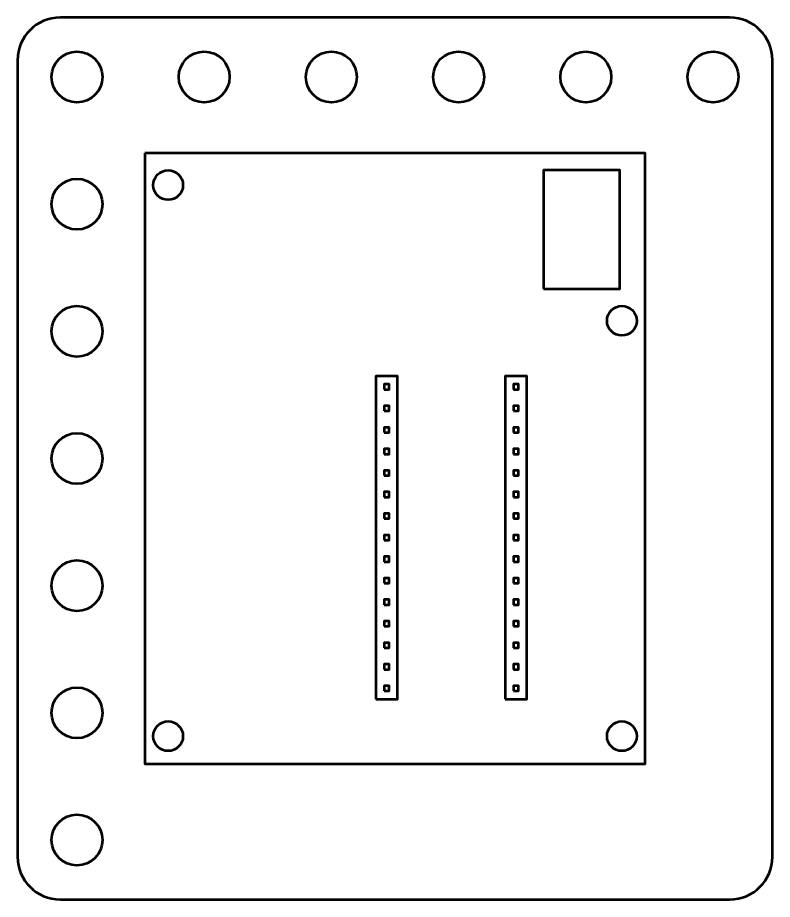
# Model space of a CAD drawing. Header units: centimetres. Extents: x -55 to 43, y -73 to 74.
# Drawn here: x -4.45 to 4.45, y -38.2 to -27.8 of the extents above; entities that cross this region are included whole.
import ezdxf

# ---------------------------------------------------------------- set-up
doc = ezdxf.new("R2010")
doc.units = ezdxf.units.CM
doc.header["$MEASUREMENT"] = 0
doc.layers.add('Layer 1', color=7, linetype='Continuous')

msp = doc.modelspace()

# ---------------------------------------------------------------- linework, layer by layer
at = {"layer": 'Layer 1', "lineweight": 53}
for points in [[(1.75, -31), (2.65, -31), (2.65, -29.6), (1.75, -29.6), (1.75, -31)], [(-0.225, -35.83801), (0.029, -35.83801), (0.029, -32.02801), (-0.225, -32.02801), (-0.225, -35.83801)], [(1.299, -35.83801), (1.553, -35.83801), (1.553, -32.02801), (1.299, -32.02801), (1.299, -35.83801)], [(-0.128, -32.185), (-0.068, -32.185), (-0.068, -32.125), (-0.128, -32.125), (-0.128, -32.185)], [(1.396, -32.185), (1.456, -32.185), (1.456, -32.125), (1.396, -32.125), (1.396, -32.185)], [(-0.128, -32.439), (-0.068, -32.439), (-0.068, -32.379), (-0.128, -32.379), (-0.128, -32.439)], [(1.396, -32.439), (1.456, -32.439), (1.456, -32.379), (1.396, -32.379), (1.396, -32.439)], [(-0.128, -32.693), (-0.068, -32.693), (-0.068, -32.633), (-0.128, -32.633), (-0.128, -32.693)], [(1.396, -32.693), (1.456, -32.693), (1.456, -32.633), (1.396, -32.633), (1.396, -32.693)], [(-0.128, -32.947), (-0.068, -32.947), (-0.068, -32.887), (-0.128, -32.887), (-0.128, -32.947)], [(1.396, -32.947), (1.456, -32.947), (1.456, -32.887), (1.396, -32.887), (1.396, -32.947)], [(-0.128, -33.201), (-0.068, -33.201), (-0.068, -33.141), (-0.128, -33.141), (-0.128, -33.201)], [(1.396, -33.201), (1.456, -33.201), (1.456, -33.141), (1.396, -33.141), (1.396, -33.201)], [(-0.128, -33.455), (-0.068, -33.455), (-0.068, -33.395), (-0.128, -33.395), (-0.128, -33.455)], [(1.396, -33.455), (1.456, -33.455), (1.456, -33.395), (1.396, -33.395), (1.396, -33.455)], [(-0.128, -33.709), (-0.068, -33.709), (-0.068, -33.649), (-0.128, -33.649), (-0.128, -33.709)], [(1.396, -33.709), (1.456, -33.709), (1.456, -33.649), (1.396, -33.649), (1.396, -33.709)], [(-0.128, -33.963), (-0.068, -33.963), (-0.068, -33.903), (-0.128, -33.903), (-0.128, -33.963)], [(1.396, -33.963), (1.456, -33.963), (1.456, -33.903), (1.396, -33.903), (1.396, -33.963)], [(-0.128, -34.217), (-0.068, -34.217), (-0.068, -34.157), (-0.128, -34.157), (-0.128, -34.217)], [(1.396, -34.217), (1.456, -34.217), (1.456, -34.157), (1.396, -34.157), (1.396, -34.217)], [(-0.128, -34.471), (-0.068, -34.471), (-0.068, -34.411), (-0.128, -34.411), (-0.128, -34.471)], [(1.396, -34.471), (1.456, -34.471), (1.456, -34.411), (1.396, -34.411), (1.396, -34.471)], [(-0.128, -34.725), (-0.068, -34.725), (-0.068, -34.665), (-0.128, -34.665), (-0.128, -34.725)], [(1.396, -34.725), (1.456, -34.725), (1.456, -34.665), (1.396, -34.665), (1.396, -34.725)], [(-0.128, -34.979), (-0.068, -34.979), (-0.068, -34.919), (-0.128, -34.919), (-0.128, -34.979)], [(1.396, -34.979), (1.456, -34.979), (1.456, -34.919), (1.396, -34.919), (1.396, -34.979)], [(-0.128, -35.233), (-0.068, -35.233), (-0.068, -35.173), (-0.128, -35.173), (-0.128, -35.233)], [(1.396, -35.233), (1.456, -35.233), (1.456, -35.173), (1.396, -35.173), (1.396, -35.233)], [(-0.128, -35.487), (-0.068, -35.487), (-0.068, -35.427), (-0.128, -35.427), (-0.128, -35.487)], [(1.396, -35.487), (1.456, -35.487), (1.456, -35.427), (1.396, -35.427), (1.396, -35.487)], [(-0.128, -35.741), (-0.068, -35.741), (-0.068, -35.681), (-0.128, -35.681), (-0.128, -35.741)], [(1.396, -35.741), (1.456, -35.741), (1.456, -35.681), (1.396, -35.681), (1.396, -35.741)]]:
    msp.add_lwpolyline(points, close=True, dxfattribs=at)
for centre, major_axis in [((-3.74999, -28.50001), (0, 0.30001)), ((-2.24999, -28.50001), (0, 0.30001)), ((-0.74999, -28.50001), (0, 0.30001)), ((0.75001, -28.50001), (0, 0.30001)), ((2.25001, -28.50001), (0, 0.30001)), ((3.75001, -28.50001), (0, 0.30001)), ((-2.67501, -29.77499), (0, 0.175)), ((-3.74999, -30.00001), (0, 0.30001)), ((-3.74999, -31.50001), (0, 0.30001)), ((2.67501, -31.37499), (0, 0.175)), ((-3.74999, -33.00001), (0, 0.30001)), ((-3.74999, -34.50001), (0, 0.30001)), ((-3.74999, -36.00001), (0, 0.30001)), ((-2.67501, -36.27501), (0, 0.175)), ((2.67501, -36.27501), (0, 0.175)), ((-3.74999, -37.50001), (0, 0.30001))]:
    msp.add_ellipse(centre, major_axis=major_axis, ratio=1, dxfattribs=at)
for points, knots in [([(-4.45, -37.7), (-4.45, -37.7), (-4.45, -28.3), (-4.45, -28.3), (-4.45, -28.3), (-4.45, -28.02386), (-4.22614, -27.8), (-3.95, -27.8), (-3.95, -27.8), (-3.95, -27.8), (3.95, -27.8), (3.95, -27.8), (3.95, -27.8), (4.22614, -27.8), (4.45, -28.02386), (4.45, -28.3), (4.45, -28.3), (4.45, -28.3), (4.45, -37.7), (4.45, -37.7), (4.45, -37.7), (4.45, -37.97614), (4.22614, -38.2), (3.95, -38.2), (3.95, -38.2), (3.95, -38.2), (-3.95, -38.2), (-3.95, -38.2), (-3.95, -38.2), (-4.22614, -38.2), (-4.45, -37.97614), (-4.45, -37.7)], [0, 0, 0, 0, 0.11111111, 0.11111111, 0.11111111, 0.11111111, 0.22222222, 0.22222222, 0.22222222, 0.22222222, 0.33333333, 0.33333333, 0.33333333, 0.33333333, 0.44444444, 0.44444444, 0.44444444, 0.44444444, 0.55555556, 0.55555556, 0.55555556, 0.55555556, 0.66666667, 0.66666667, 0.66666667, 0.66666667, 0.77777778, 0.77777778, 0.77777778, 0.77777778, 1, 1, 1, 1]), ([(-2.95, -29.4), (-2.95, -29.4), (2.95, -29.4), (2.95, -29.4), (2.95, -29.4), (2.95, -29.4), (2.95, -36.6), (2.95, -36.6), (2.95, -36.6), (2.95, -36.6), (-2.95, -36.6), (-2.95, -36.6), (-2.95, -36.6), (-2.95, -36.6), (-2.95, -29.4), (-2.95, -29.4)], [0, 0, 0, 0, 0.2, 0.2, 0.2, 0.2, 0.4, 0.4, 0.4, 0.4, 0.6, 0.6, 0.6, 0.6, 1, 1, 1, 1])]:
    msp.add_open_spline(points, degree=3, knots=knots, dxfattribs=at)

doc.saveas('drawing.dxf')
